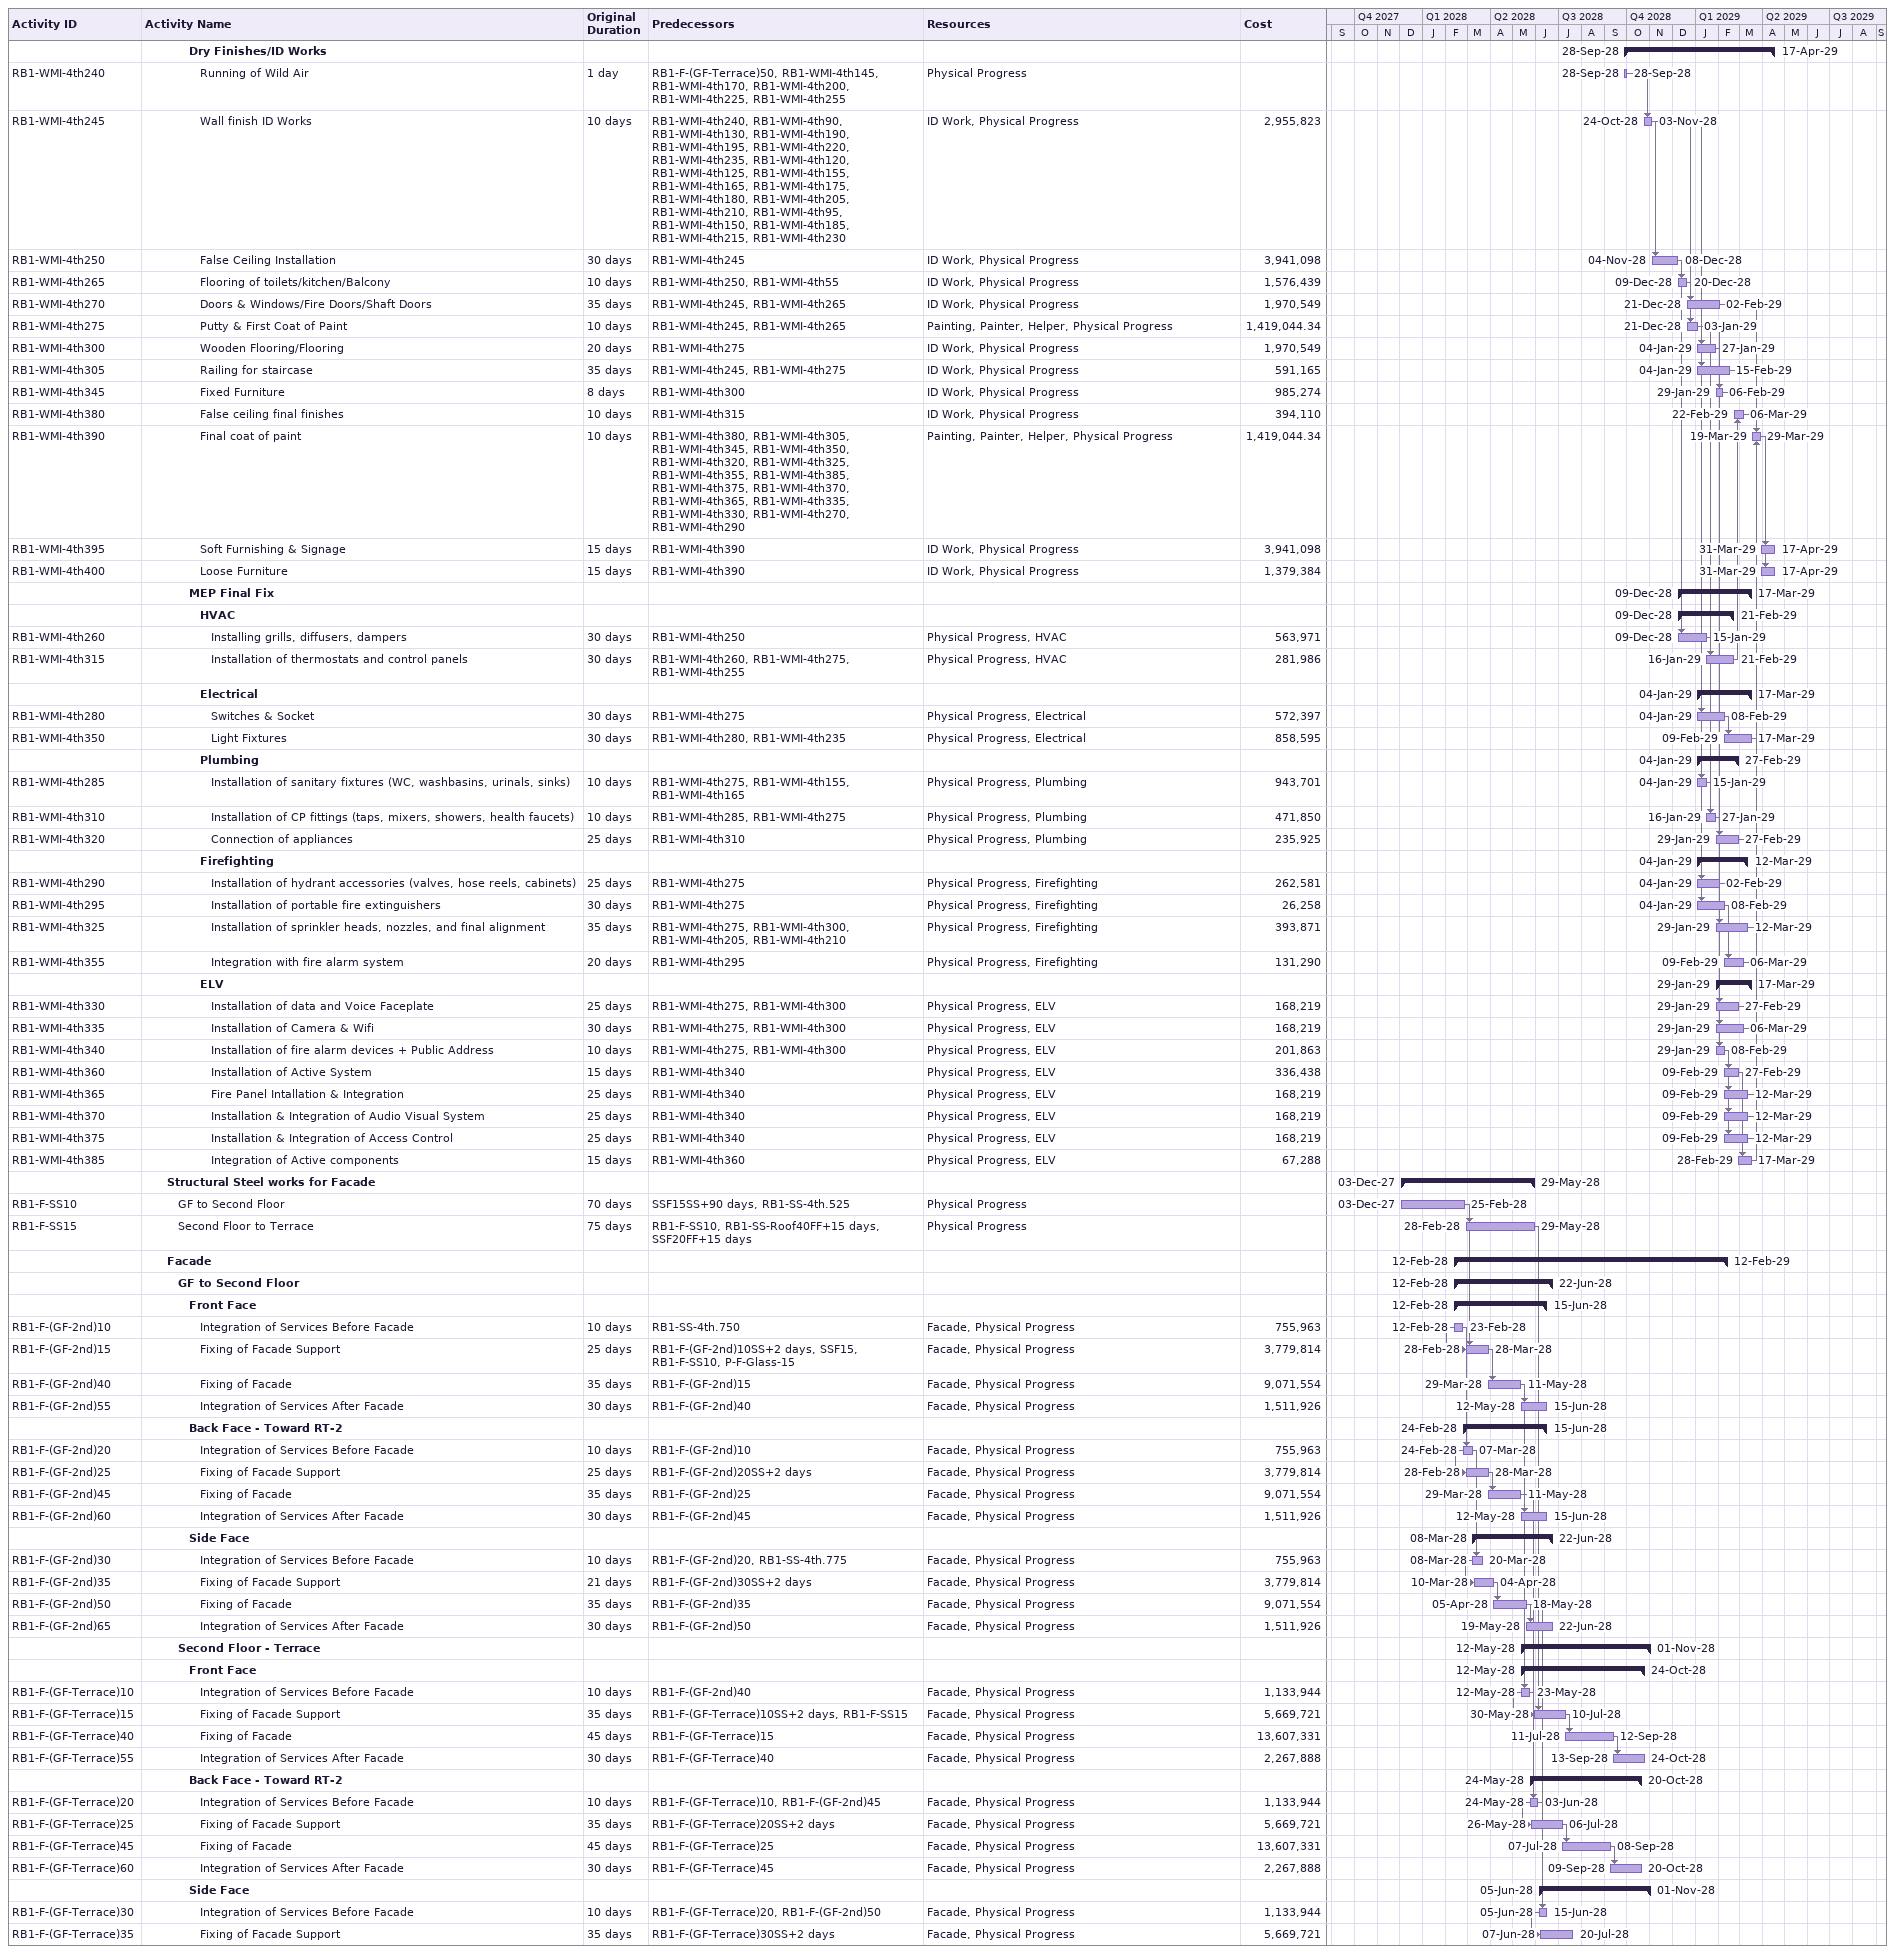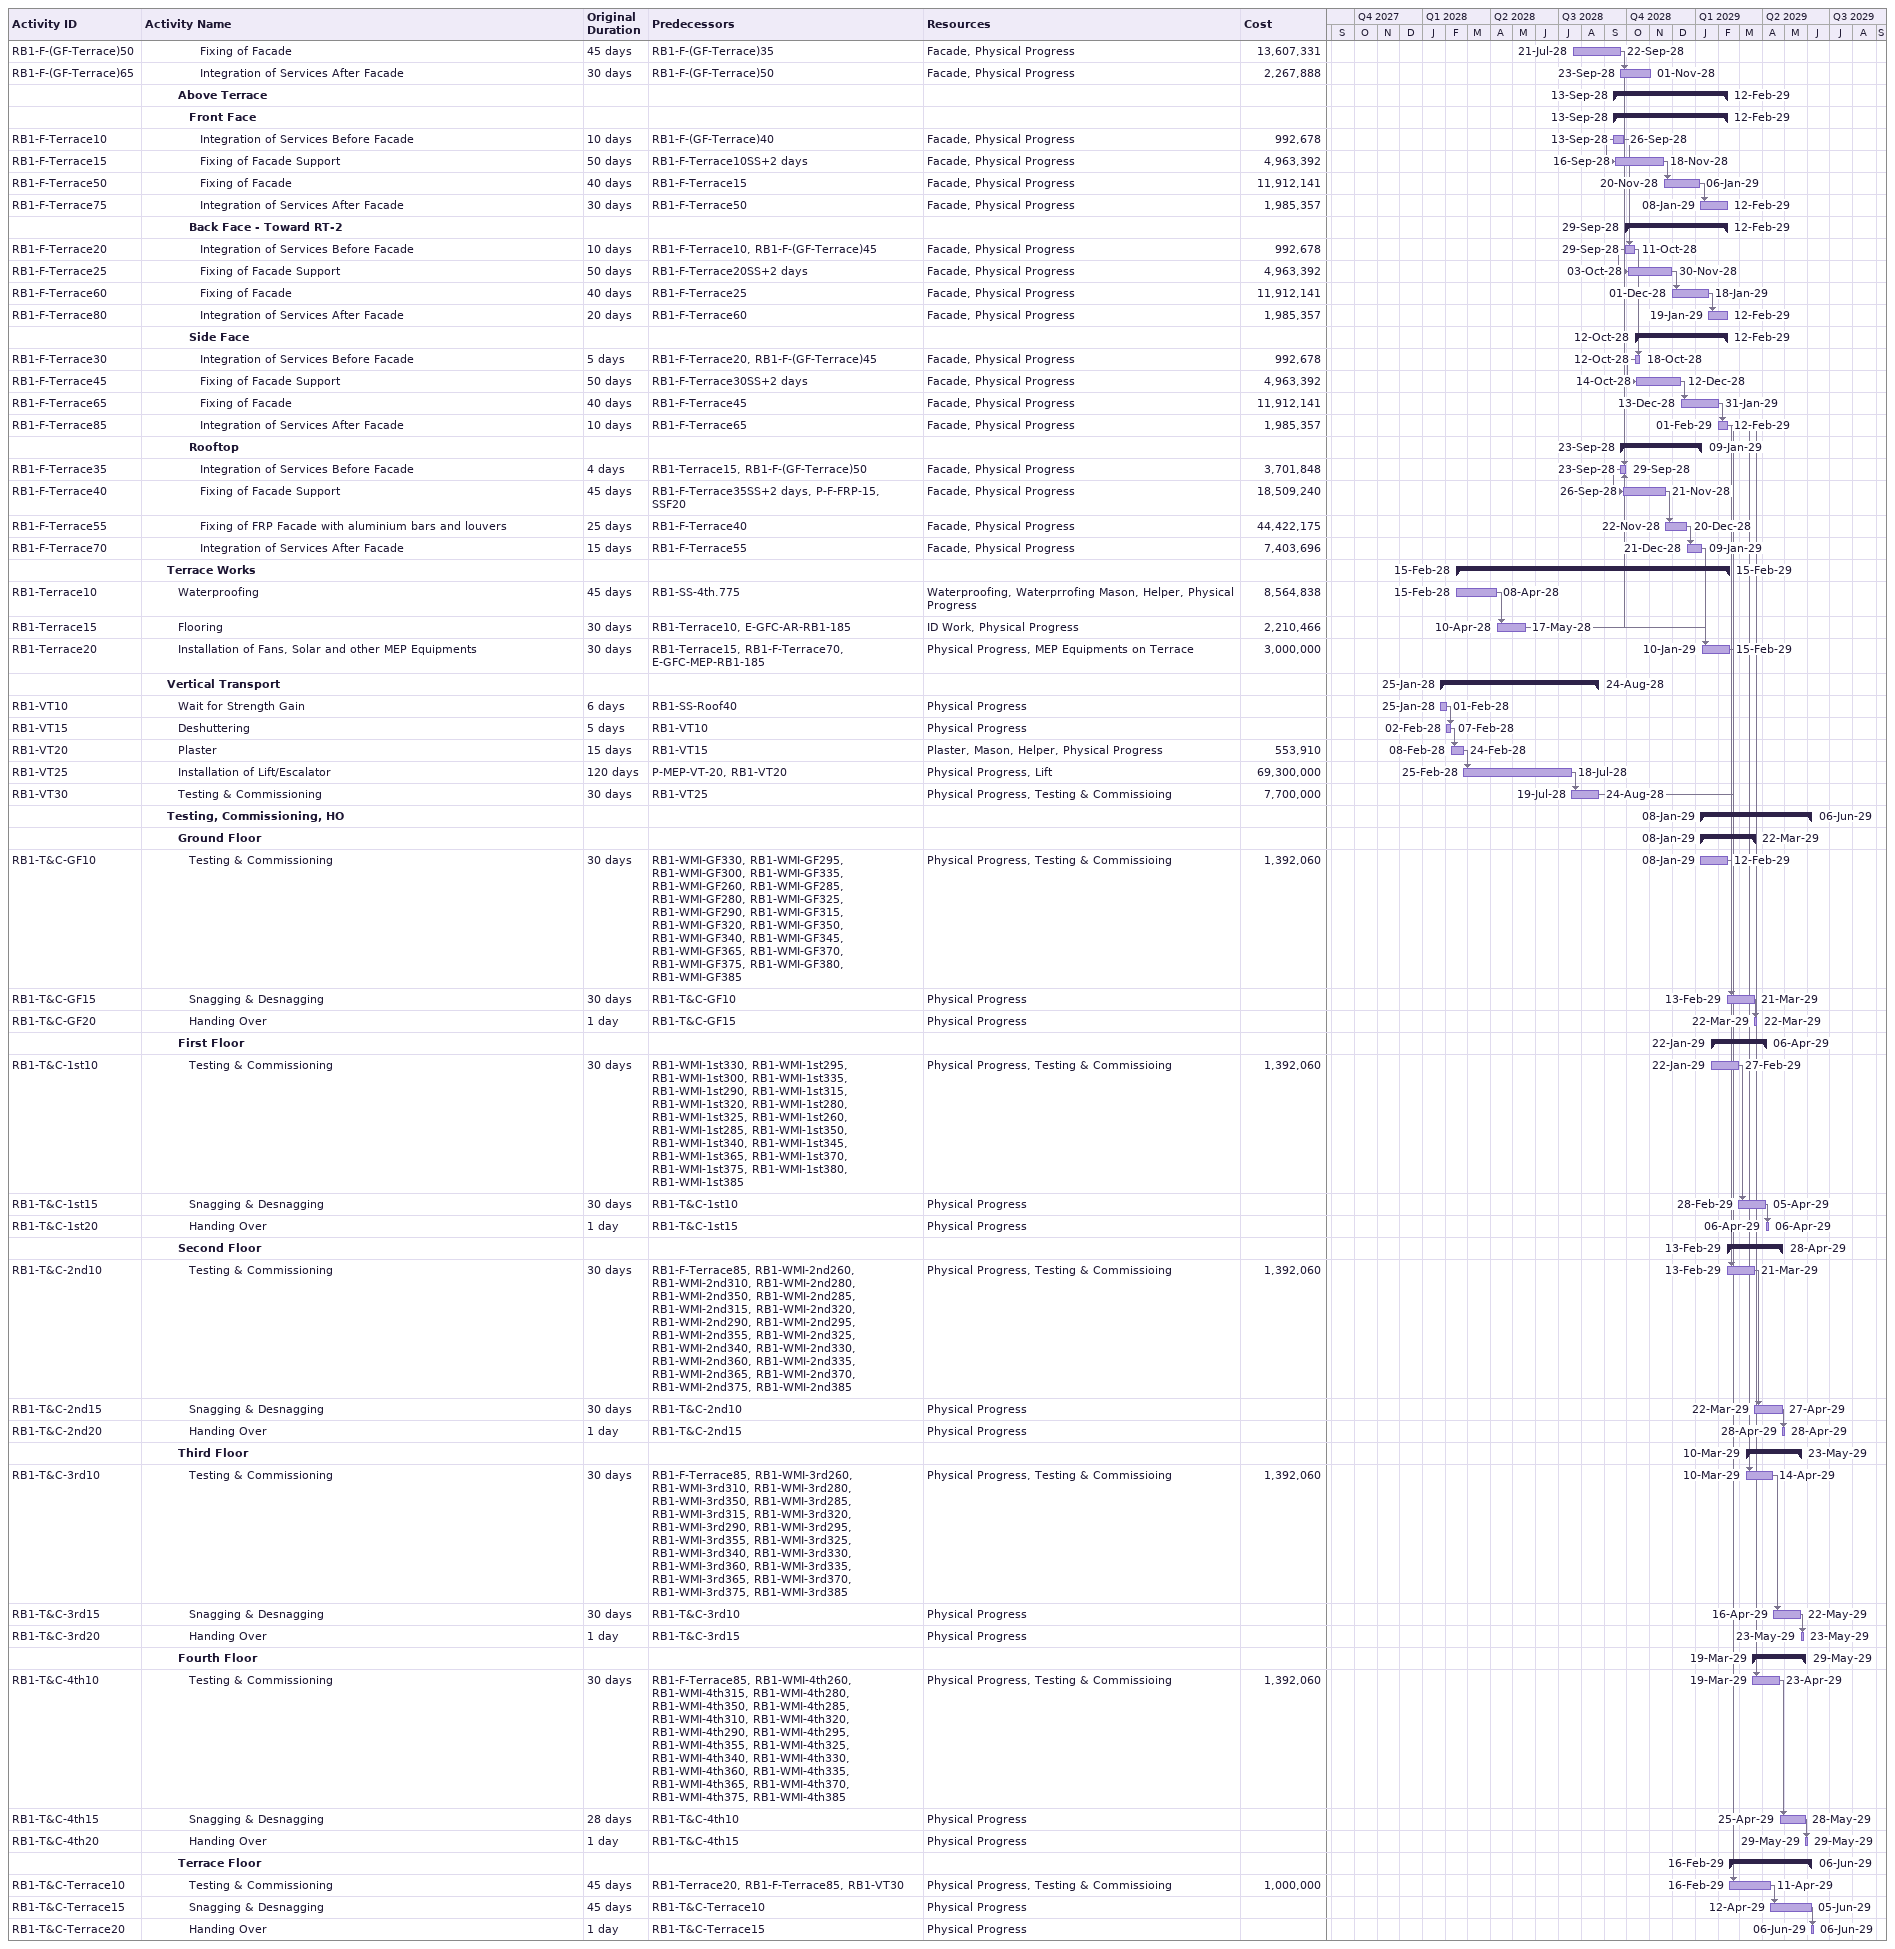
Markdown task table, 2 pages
| ID | Level | Task | Original duration | Start | Finish | Predecessors | Resources | Cost |
|---|---|---|---|---|---|---|---|---|
|  | 5 | **Dry Finishes/ID Works** |  | 2028-09-28 | 2029-04-17 |  |  |  |
| RB1-WMI-4th240 | 6 | Running of Wild Air | 1d | 2028-09-28 | 2028-09-28 | RB1-F-(GF-Terrace)50, RB1-WMI-4th145, RB1-WMI-4th170, RB1-WMI-4th200, RB1-WMI-4th225, RB1-WMI-4th255 | Physical Progress |  |
| RB1-WMI-4th245 | 6 | Wall finish ID Works | 10d | 2028-10-24 | 2028-11-03 | RB1-WMI-4th240, RB1-WMI-4th90, RB1-WMI-4th130, RB1-WMI-4th190, RB1-WMI-4th195, RB1-WMI-4th220, RB1-WMI-4th235, RB1-WMI-4th120, RB1-WMI-4th125, RB1-WMI-4th155, RB1-WMI-4th165, RB1-WMI-4th175, RB1-WMI-4th180, RB1-WMI-4th205, RB1-WMI-4th210, RB1-WMI-4th95, RB1-WMI-4th150, RB1-WMI-4th185, RB1-WMI-4th215, RB1-WMI-4th230 | ID Work, Physical Progress | 2955823 |
| RB1-WMI-4th250 | 6 | False Ceiling Installation | 30d | 2028-11-04 | 2028-12-08 | RB1-WMI-4th245 | ID Work, Physical Progress | 3941098 |
| RB1-WMI-4th265 | 6 | Flooring of toilets/kitchen/Balcony | 10d | 2028-12-09 | 2028-12-20 | RB1-WMI-4th250, RB1-WMI-4th55 | ID Work, Physical Progress | 1576439 |
| RB1-WMI-4th270 | 6 | Doors & Windows/Fire Doors/Shaft Doors | 35d | 2028-12-21 | 2029-02-02 | RB1-WMI-4th245, RB1-WMI-4th265 | ID Work, Physical Progress | 1970549 |
| RB1-WMI-4th275 | 6 | Putty & First Coat of Paint | 10d | 2028-12-21 | 2029-01-03 | RB1-WMI-4th245, RB1-WMI-4th265 | Painting, Painter, Helper, Physical Progress | 1419044.34 |
| RB1-WMI-4th300 | 6 | Wooden Flooring/Flooring | 20d | 2029-01-04 | 2029-01-27 | RB1-WMI-4th275 | ID Work, Physical Progress | 1970549 |
| RB1-WMI-4th305 | 6 | Railing for staircase | 35d | 2029-01-04 | 2029-02-15 | RB1-WMI-4th245, RB1-WMI-4th275 | ID Work, Physical Progress | 591165 |
| RB1-WMI-4th345 | 6 | Fixed Furniture | 8d | 2029-01-29 | 2029-02-06 | RB1-WMI-4th300 | ID Work, Physical Progress | 985274 |
| RB1-WMI-4th380 | 6 | False ceiling final finishes | 10d | 2029-02-22 | 2029-03-06 | RB1-WMI-4th315 | ID Work, Physical Progress | 394110 |
| RB1-WMI-4th390 | 6 | Final coat of paint | 10d | 2029-03-19 | 2029-03-29 | RB1-WMI-4th380, RB1-WMI-4th305, RB1-WMI-4th345, RB1-WMI-4th350, RB1-WMI-4th320, RB1-WMI-4th325, RB1-WMI-4th355, RB1-WMI-4th385, RB1-WMI-4th375, RB1-WMI-4th370, RB1-WMI-4th365, RB1-WMI-4th335, RB1-WMI-4th330, RB1-WMI-4th270, RB1-WMI-4th290 | Painting, Painter, Helper, Physical Progress | 1419044.34 |
| RB1-WMI-4th395 | 6 | Soft Furnishing & Signage | 15d | 2029-03-31 | 2029-04-17 | RB1-WMI-4th390 | ID Work, Physical Progress | 3941098 |
| RB1-WMI-4th400 | 6 | Loose Furniture | 15d | 2029-03-31 | 2029-04-17 | RB1-WMI-4th390 | ID Work, Physical Progress | 1379384 |
|  | 5 | **MEP Final Fix** |  | 2028-12-09 | 2029-03-17 |  |  |  |
|  | 6 | **HVAC** |  | 2028-12-09 | 2029-02-21 |  |  |  |
| RB1-WMI-4th260 | 7 | Installing grills, diffusers, dampers | 30d | 2028-12-09 | 2029-01-15 | RB1-WMI-4th250 | Physical Progress, HVAC | 563971 |
| RB1-WMI-4th315 | 7 | Installation of thermostats and control panels | 30d | 2029-01-16 | 2029-02-21 | RB1-WMI-4th260, RB1-WMI-4th275, RB1-WMI-4th255 | Physical Progress, HVAC | 281986 |
|  | 6 | **Electrical** |  | 2029-01-04 | 2029-03-17 |  |  |  |
| RB1-WMI-4th280 | 7 | Switches & Socket | 30d | 2029-01-04 | 2029-02-08 | RB1-WMI-4th275 | Physical Progress, Electrical | 572397 |
| RB1-WMI-4th350 | 7 | Light Fixtures | 30d | 2029-02-09 | 2029-03-17 | RB1-WMI-4th280, RB1-WMI-4th235 | Physical Progress, Electrical | 858595 |
|  | 6 | **Plumbing** |  | 2029-01-04 | 2029-02-27 |  |  |  |
| RB1-WMI-4th285 | 7 | Installation of sanitary fixtures (WC, washbasins, urinals, sinks) | 10d | 2029-01-04 | 2029-01-15 | RB1-WMI-4th275, RB1-WMI-4th155, RB1-WMI-4th165 | Physical Progress, Plumbing | 943701 |
| RB1-WMI-4th310 | 7 | Installation of CP fittings (taps, mixers, showers, health faucets) | 10d | 2029-01-16 | 2029-01-27 | RB1-WMI-4th285, RB1-WMI-4th275 | Physical Progress, Plumbing | 471850 |
| RB1-WMI-4th320 | 7 | Connection of appliances | 25d | 2029-01-29 | 2029-02-27 | RB1-WMI-4th310 | Physical Progress, Plumbing | 235925 |
|  | 6 | **Firefighting** |  | 2029-01-04 | 2029-03-12 |  |  |  |
| RB1-WMI-4th290 | 7 | Installation of hydrant accessories (valves, hose reels, cabinets) | 25d | 2029-01-04 | 2029-02-02 | RB1-WMI-4th275 | Physical Progress, Firefighting | 262581 |
| RB1-WMI-4th295 | 7 | Installation of portable fire extinguishers | 30d | 2029-01-04 | 2029-02-08 | RB1-WMI-4th275 | Physical Progress, Firefighting | 26258 |
| RB1-WMI-4th325 | 7 | Installation of sprinkler heads, nozzles, and final alignment | 35d | 2029-01-29 | 2029-03-12 | RB1-WMI-4th275, RB1-WMI-4th300, RB1-WMI-4th205, RB1-WMI-4th210 | Physical Progress, Firefighting | 393871 |
| RB1-WMI-4th355 | 7 | Integration with fire alarm system | 20d | 2029-02-09 | 2029-03-06 | RB1-WMI-4th295 | Physical Progress, Firefighting | 131290 |
|  | 6 | **ELV** |  | 2029-01-29 | 2029-03-17 |  |  |  |
| RB1-WMI-4th330 | 7 | Installation of data and Voice Faceplate | 25d | 2029-01-29 | 2029-02-27 | RB1-WMI-4th275, RB1-WMI-4th300 | Physical Progress, ELV | 168219 |
| RB1-WMI-4th335 | 7 | Installation of Camera & Wifi | 30d | 2029-01-29 | 2029-03-06 | RB1-WMI-4th275, RB1-WMI-4th300 | Physical Progress, ELV | 168219 |
| RB1-WMI-4th340 | 7 | Installation of fire alarm devices + Public Address | 10d | 2029-01-29 | 2029-02-08 | RB1-WMI-4th275, RB1-WMI-4th300 | Physical Progress, ELV | 201863 |
| RB1-WMI-4th360 | 7 | Installation of Active System | 15d | 2029-02-09 | 2029-02-27 | RB1-WMI-4th340 | Physical Progress, ELV | 336438 |
| RB1-WMI-4th365 | 7 | Fire Panel Intallation & Integration | 25d | 2029-02-09 | 2029-03-12 | RB1-WMI-4th340 | Physical Progress, ELV | 168219 |
| RB1-WMI-4th370 | 7 | Installation & Integration of Audio Visual System | 25d | 2029-02-09 | 2029-03-12 | RB1-WMI-4th340 | Physical Progress, ELV | 168219 |
| RB1-WMI-4th375 | 7 | Installation & Integration of Access Control | 25d | 2029-02-09 | 2029-03-12 | RB1-WMI-4th340 | Physical Progress, ELV | 168219 |
| RB1-WMI-4th385 | 7 | Integration of Active components | 15d | 2029-02-28 | 2029-03-17 | RB1-WMI-4th360 | Physical Progress, ELV | 67288 |
|  | 3 | **Structural Steel works for Facade** |  | 2027-12-03 | 2028-05-29 |  |  |  |
| RB1-F-SS10 | 4 | GF to Second Floor | 70d | 2027-12-03 | 2028-02-25 | SSF15SS+90d, RB1-SS-4th.525 | Physical Progress |  |
| RB1-F-SS15 | 4 | Second Floor to Terrace | 75d | 2028-02-28 | 2028-05-29 | RB1-F-SS10, RB1-SS-Roof40FF+15d, SSF20FF+15d | Physical Progress |  |
|  | 3 | **Facade** |  | 2028-02-12 | 2029-02-12 |  |  |  |
|  | 4 | **GF to Second Floor** |  | 2028-02-12 | 2028-06-22 |  |  |  |
|  | 5 | **Front Face** |  | 2028-02-12 | 2028-06-15 |  |  |  |
| RB1-F-(GF-2nd)10 | 6 | Integration of Services Before Facade | 10d | 2028-02-12 | 2028-02-23 | RB1-SS-4th.750 | Facade, Physical Progress | 755963 |
| RB1-F-(GF-2nd)15 | 6 | Fixing of Facade Support | 25d | 2028-02-28 | 2028-03-28 | RB1-F-(GF-2nd)10SS+2d, SSF15, RB1-F-SS10, P-F-Glass-15 | Facade, Physical Progress | 3779814 |
| RB1-F-(GF-2nd)40 | 6 | Fixing of Facade | 35d | 2028-03-29 | 2028-05-11 | RB1-F-(GF-2nd)15 | Facade, Physical Progress | 9071554 |
| RB1-F-(GF-2nd)55 | 6 | Integration of Services After Facade | 30d | 2028-05-12 | 2028-06-15 | RB1-F-(GF-2nd)40 | Facade, Physical Progress | 1511926 |
|  | 5 | **Back Face - Toward RT-2** |  | 2028-02-24 | 2028-06-15 |  |  |  |
| RB1-F-(GF-2nd)20 | 6 | Integration of Services Before Facade | 10d | 2028-02-24 | 2028-03-07 | RB1-F-(GF-2nd)10 | Facade, Physical Progress | 755963 |
| RB1-F-(GF-2nd)25 | 6 | Fixing of Facade Support | 25d | 2028-02-28 | 2028-03-28 | RB1-F-(GF-2nd)20SS+2d | Facade, Physical Progress | 3779814 |
| RB1-F-(GF-2nd)45 | 6 | Fixing of Facade | 35d | 2028-03-29 | 2028-05-11 | RB1-F-(GF-2nd)25 | Facade, Physical Progress | 9071554 |
| RB1-F-(GF-2nd)60 | 6 | Integration of Services After Facade | 30d | 2028-05-12 | 2028-06-15 | RB1-F-(GF-2nd)45 | Facade, Physical Progress | 1511926 |
|  | 5 | **Side Face** |  | 2028-03-08 | 2028-06-22 |  |  |  |
| RB1-F-(GF-2nd)30 | 6 | Integration of Services Before Facade | 10d | 2028-03-08 | 2028-03-20 | RB1-F-(GF-2nd)20, RB1-SS-4th.775 | Facade, Physical Progress | 755963 |
| RB1-F-(GF-2nd)35 | 6 | Fixing of Facade Support | 21d | 2028-03-10 | 2028-04-04 | RB1-F-(GF-2nd)30SS+2d | Facade, Physical Progress | 3779814 |
| RB1-F-(GF-2nd)50 | 6 | Fixing of Facade | 35d | 2028-04-05 | 2028-05-18 | RB1-F-(GF-2nd)35 | Facade, Physical Progress | 9071554 |
| RB1-F-(GF-2nd)65 | 6 | Integration of Services After Facade | 30d | 2028-05-19 | 2028-06-22 | RB1-F-(GF-2nd)50 | Facade, Physical Progress | 1511926 |
|  | 4 | **Second Floor - Terrace** |  | 2028-05-12 | 2028-11-01 |  |  |  |
|  | 5 | **Front Face** |  | 2028-05-12 | 2028-10-24 |  |  |  |
| RB1-F-(GF-Terrace)10 | 6 | Integration of Services Before Facade | 10d | 2028-05-12 | 2028-05-23 | RB1-F-(GF-2nd)40 | Facade, Physical Progress | 1133944 |
| RB1-F-(GF-Terrace)15 | 6 | Fixing of Facade Support | 35d | 2028-05-30 | 2028-07-10 | RB1-F-(GF-Terrace)10SS+2d, RB1-F-SS15 | Facade, Physical Progress | 5669721 |
| RB1-F-(GF-Terrace)40 | 6 | Fixing of Facade | 45d | 2028-07-11 | 2028-09-12 | RB1-F-(GF-Terrace)15 | Facade, Physical Progress | 13607331 |
| RB1-F-(GF-Terrace)55 | 6 | Integration of Services After Facade | 30d | 2028-09-13 | 2028-10-24 | RB1-F-(GF-Terrace)40 | Facade, Physical Progress | 2267888 |
|  | 5 | **Back Face - Toward RT-2** |  | 2028-05-24 | 2028-10-20 |  |  |  |
| RB1-F-(GF-Terrace)20 | 6 | Integration of Services Before Facade | 10d | 2028-05-24 | 2028-06-03 | RB1-F-(GF-Terrace)10, RB1-F-(GF-2nd)45 | Facade, Physical Progress | 1133944 |
| RB1-F-(GF-Terrace)25 | 6 | Fixing of Facade Support | 35d | 2028-05-26 | 2028-07-06 | RB1-F-(GF-Terrace)20SS+2d | Facade, Physical Progress | 5669721 |
| RB1-F-(GF-Terrace)45 | 6 | Fixing of Facade | 45d | 2028-07-07 | 2028-09-08 | RB1-F-(GF-Terrace)25 | Facade, Physical Progress | 13607331 |
| RB1-F-(GF-Terrace)60 | 6 | Integration of Services After Facade | 30d | 2028-09-09 | 2028-10-20 | RB1-F-(GF-Terrace)45 | Facade, Physical Progress | 2267888 |
|  | 5 | **Side Face** |  | 2028-06-05 | 2028-11-01 |  |  |  |
| RB1-F-(GF-Terrace)30 | 6 | Integration of Services Before Facade | 10d | 2028-06-05 | 2028-06-15 | RB1-F-(GF-Terrace)20, RB1-F-(GF-2nd)50 | Facade, Physical Progress | 1133944 |
| RB1-F-(GF-Terrace)35 | 6 | Fixing of Facade Support | 35d | 2028-06-07 | 2028-07-20 | RB1-F-(GF-Terrace)30SS+2d | Facade, Physical Progress | 5669721 |
| RB1-F-(GF-Terrace)50 | 6 | Fixing of Facade | 45d | 2028-07-21 | 2028-09-22 | RB1-F-(GF-Terrace)35 | Facade, Physical Progress | 13607331 |
| RB1-F-(GF-Terrace)65 | 6 | Integration of Services After Facade | 30d | 2028-09-23 | 2028-11-01 | RB1-F-(GF-Terrace)50 | Facade, Physical Progress | 2267888 |
|  | 4 | **Above Terrace** |  | 2028-09-13 | 2029-02-12 |  |  |  |
|  | 5 | **Front Face** |  | 2028-09-13 | 2029-02-12 |  |  |  |
| RB1-F-Terrace10 | 6 | Integration of Services Before Facade | 10d | 2028-09-13 | 2028-09-26 | RB1-F-(GF-Terrace)40 | Facade, Physical Progress | 992678 |
| RB1-F-Terrace15 | 6 | Fixing of Facade Support | 50d | 2028-09-16 | 2028-11-18 | RB1-F-Terrace10SS+2d | Facade, Physical Progress | 4963392 |
| RB1-F-Terrace50 | 6 | Fixing of Facade | 40d | 2028-11-20 | 2029-01-06 | RB1-F-Terrace15 | Facade, Physical Progress | 11912141 |
| RB1-F-Terrace75 | 6 | Integration of Services After Facade | 30d | 2029-01-08 | 2029-02-12 | RB1-F-Terrace50 | Facade, Physical Progress | 1985357 |
|  | 5 | **Back Face - Toward RT-2** |  | 2028-09-29 | 2029-02-12 |  |  |  |
| RB1-F-Terrace20 | 6 | Integration of Services Before Facade | 10d | 2028-09-29 | 2028-10-11 | RB1-F-Terrace10, RB1-F-(GF-Terrace)45 | Facade, Physical Progress | 992678 |
| RB1-F-Terrace25 | 6 | Fixing of Facade Support | 50d | 2028-10-03 | 2028-11-30 | RB1-F-Terrace20SS+2d | Facade, Physical Progress | 4963392 |
| RB1-F-Terrace60 | 6 | Fixing of Facade | 40d | 2028-12-01 | 2029-01-18 | RB1-F-Terrace25 | Facade, Physical Progress | 11912141 |
| RB1-F-Terrace80 | 6 | Integration of Services After Facade | 20d | 2029-01-19 | 2029-02-12 | RB1-F-Terrace60 | Facade, Physical Progress | 1985357 |
|  | 5 | **Side Face** |  | 2028-10-12 | 2029-02-12 |  |  |  |
| RB1-F-Terrace30 | 6 | Integration of Services Before Facade | 5d | 2028-10-12 | 2028-10-18 | RB1-F-Terrace20, RB1-F-(GF-Terrace)45 | Facade, Physical Progress | 992678 |
| RB1-F-Terrace45 | 6 | Fixing of Facade Support | 50d | 2028-10-14 | 2028-12-12 | RB1-F-Terrace30SS+2d | Facade, Physical Progress | 4963392 |
| RB1-F-Terrace65 | 6 | Fixing of Facade | 40d | 2028-12-13 | 2029-01-31 | RB1-F-Terrace45 | Facade, Physical Progress | 11912141 |
| RB1-F-Terrace85 | 6 | Integration of Services After Facade | 10d | 2029-02-01 | 2029-02-12 | RB1-F-Terrace65 | Facade, Physical Progress | 1985357 |
|  | 5 | **Rooftop** |  | 2028-09-23 | 2029-01-09 |  |  |  |
| RB1-F-Terrace35 | 6 | Integration of Services Before Facade | 4d | 2028-09-23 | 2028-09-29 | RB1-Terrace15, RB1-F-(GF-Terrace)50 | Facade, Physical Progress | 3701848 |
| RB1-F-Terrace40 | 6 | Fixing of Facade Support | 45d | 2028-09-26 | 2028-11-21 | RB1-F-Terrace35SS+2d, P-F-FRP-15, SSF20 | Facade, Physical Progress | 18509240 |
| RB1-F-Terrace55 | 6 | Fixing of FRP Facade with aluminium bars and louvers | 25d | 2028-11-22 | 2028-12-20 | RB1-F-Terrace40 | Facade, Physical Progress | 44422175 |
| RB1-F-Terrace70 | 6 | Integration of Services After Facade | 15d | 2028-12-21 | 2029-01-09 | RB1-F-Terrace55 | Facade, Physical Progress | 7403696 |
|  | 3 | **Terrace Works** |  | 2028-02-15 | 2029-02-15 |  |  |  |
| RB1-Terrace10 | 4 | Waterproofing | 45d | 2028-02-15 | 2028-04-08 | RB1-SS-4th.775 | Waterproofing, Waterprrofing Mason, Helper, Physical Progress | 8564838 |
| RB1-Terrace15 | 4 | Flooring | 30d | 2028-04-10 | 2028-05-17 | RB1-Terrace10, E-GFC-AR-RB1-185 | ID Work, Physical Progress | 2210466 |
| RB1-Terrace20 | 4 | Installation of Fans, Solar and other MEP Equipments | 30d | 2029-01-10 | 2029-02-15 | RB1-Terrace15, RB1-F-Terrace70, E-GFC-MEP-RB1-185 | Physical Progress, MEP Equipments on Terrace | 3000000 |
|  | 3 | **Vertical Transport** |  | 2028-01-25 | 2028-08-24 |  |  |  |
| RB1-VT10 | 4 | Wait for Strength Gain | 6d | 2028-01-25 | 2028-02-01 | RB1-SS-Roof40 | Physical Progress |  |
| RB1-VT15 | 4 | Deshuttering | 5d | 2028-02-02 | 2028-02-07 | RB1-VT10 | Physical Progress |  |
| RB1-VT20 | 4 | Plaster | 15d | 2028-02-08 | 2028-02-24 | RB1-VT15 | Plaster, Mason, Helper, Physical Progress | 553910 |
| RB1-VT25 | 4 | Installation of Lift/Escalator | 120d | 2028-02-25 | 2028-07-18 | P-MEP-VT-20, RB1-VT20 | Physical Progress, Lift | 69300000 |
| RB1-VT30 | 4 | Testing & Commissioning | 30d | 2028-07-19 | 2028-08-24 | RB1-VT25 | Physical Progress, Testing & Commissioing | 7700000 |
|  | 3 | **Testing, Commissioning, HO** |  | 2029-01-08 | 2029-06-06 |  |  |  |
|  | 4 | **Ground Floor** |  | 2029-01-08 | 2029-03-22 |  |  |  |
| RB1-T&C-GF10 | 5 | Testing & Commissioning | 30d | 2029-01-08 | 2029-02-12 | RB1-WMI-GF330, RB1-WMI-GF295, RB1-WMI-GF300, RB1-WMI-GF335, RB1-WMI-GF260, RB1-WMI-GF285, RB1-WMI-GF280, RB1-WMI-GF325, RB1-WMI-GF290, RB1-WMI-GF315, RB1-WMI-GF320, RB1-WMI-GF350, RB1-WMI-GF340, RB1-WMI-GF345, RB1-WMI-GF365, RB1-WMI-GF370, RB1-WMI-GF375, RB1-WMI-GF380, RB1-WMI-GF385 | Physical Progress, Testing & Commissioing | 1392060 |
| RB1-T&C-GF15 | 5 | Snagging & Desnagging | 30d | 2029-02-13 | 2029-03-21 | RB1-T&C-GF10 | Physical Progress |  |
| RB1-T&C-GF20 | 5 | Handing Over | 1d | 2029-03-22 | 2029-03-22 | RB1-T&C-GF15 | Physical Progress |  |
|  | 4 | **First Floor** |  | 2029-01-22 | 2029-04-06 |  |  |  |
| RB1-T&C-1st10 | 5 | Testing & Commissioning | 30d | 2029-01-22 | 2029-02-27 | RB1-WMI-1st330, RB1-WMI-1st295, RB1-WMI-1st300, RB1-WMI-1st335, RB1-WMI-1st290, RB1-WMI-1st315, RB1-WMI-1st320, RB1-WMI-1st280, RB1-WMI-1st325, RB1-WMI-1st260, RB1-WMI-1st285, RB1-WMI-1st350, RB1-WMI-1st340, RB1-WMI-1st345, RB1-WMI-1st365, RB1-WMI-1st370, RB1-WMI-1st375, RB1-WMI-1st380, RB1-WMI-1st385 | Physical Progress, Testing & Commissioing | 1392060 |
| RB1-T&C-1st15 | 5 | Snagging & Desnagging | 30d | 2029-02-28 | 2029-04-05 | RB1-T&C-1st10 | Physical Progress |  |
| RB1-T&C-1st20 | 5 | Handing Over | 1d | 2029-04-06 | 2029-04-06 | RB1-T&C-1st15 | Physical Progress |  |
|  | 4 | **Second Floor** |  | 2029-02-13 | 2029-04-28 |  |  |  |
| RB1-T&C-2nd10 | 5 | Testing & Commissioning | 30d | 2029-02-13 | 2029-03-21 | RB1-F-Terrace85, RB1-WMI-2nd260, RB1-WMI-2nd310, RB1-WMI-2nd280, RB1-WMI-2nd350, RB1-WMI-2nd285, RB1-WMI-2nd315, RB1-WMI-2nd320, RB1-WMI-2nd290, RB1-WMI-2nd295, RB1-WMI-2nd355, RB1-WMI-2nd325, RB1-WMI-2nd340, RB1-WMI-2nd330, RB1-WMI-2nd360, RB1-WMI-2nd335, RB1-WMI-2nd365, RB1-WMI-2nd370, RB1-WMI-2nd375, RB1-WMI-2nd385 | Physical Progress, Testing & Commissioing | 1392060 |
| RB1-T&C-2nd15 | 5 | Snagging & Desnagging | 30d | 2029-03-22 | 2029-04-27 | RB1-T&C-2nd10 | Physical Progress |  |
| RB1-T&C-2nd20 | 5 | Handing Over | 1d | 2029-04-28 | 2029-04-28 | RB1-T&C-2nd15 | Physical Progress |  |
|  | 4 | **Third Floor** |  | 2029-03-10 | 2029-05-23 |  |  |  |
| RB1-T&C-3rd10 | 5 | Testing & Commissioning | 30d | 2029-03-10 | 2029-04-14 | RB1-F-Terrace85, RB1-WMI-3rd260, RB1-WMI-3rd310, RB1-WMI-3rd280, RB1-WMI-3rd350, RB1-WMI-3rd285, RB1-WMI-3rd315, RB1-WMI-3rd320, RB1-WMI-3rd290, RB1-WMI-3rd295, RB1-WMI-3rd355, RB1-WMI-3rd325, RB1-WMI-3rd340, RB1-WMI-3rd330, RB1-WMI-3rd360, RB1-WMI-3rd335, RB1-WMI-3rd365, RB1-WMI-3rd370, RB1-WMI-3rd375, RB1-WMI-3rd385 | Physical Progress, Testing & Commissioing | 1392060 |
| RB1-T&C-3rd15 | 5 | Snagging & Desnagging | 30d | 2029-04-16 | 2029-05-22 | RB1-T&C-3rd10 | Physical Progress |  |
| RB1-T&C-3rd20 | 5 | Handing Over | 1d | 2029-05-23 | 2029-05-23 | RB1-T&C-3rd15 | Physical Progress |  |
|  | 4 | **Fourth Floor** |  | 2029-03-19 | 2029-05-29 |  |  |  |
| RB1-T&C-4th10 | 5 | Testing & Commissioning | 30d | 2029-03-19 | 2029-04-23 | RB1-F-Terrace85, RB1-WMI-4th260, RB1-WMI-4th315, RB1-WMI-4th280, RB1-WMI-4th350, RB1-WMI-4th285, RB1-WMI-4th310, RB1-WMI-4th320, RB1-WMI-4th290, RB1-WMI-4th295, RB1-WMI-4th355, RB1-WMI-4th325, RB1-WMI-4th340, RB1-WMI-4th330, RB1-WMI-4th360, RB1-WMI-4th335, RB1-WMI-4th365, RB1-WMI-4th370, RB1-WMI-4th375, RB1-WMI-4th385 | Physical Progress, Testing & Commissioing | 1392060 |
| RB1-T&C-4th15 | 5 | Snagging & Desnagging | 28d | 2029-04-25 | 2029-05-28 | RB1-T&C-4th10 | Physical Progress |  |
| RB1-T&C-4th20 | 5 | Handing Over | 1d | 2029-05-29 | 2029-05-29 | RB1-T&C-4th15 | Physical Progress |  |
|  | 4 | **Terrace Floor** |  | 2029-02-16 | 2029-06-06 |  |  |  |
| RB1-T&C-Terrace10 | 5 | Testing & Commissioning | 45d | 2029-02-16 | 2029-04-11 | RB1-Terrace20, RB1-F-Terrace85, RB1-VT30 | Physical Progress, Testing & Commissioing | 1000000 |
| RB1-T&C-Terrace15 | 5 | Snagging & Desnagging | 45d | 2029-04-12 | 2029-06-05 | RB1-T&C-Terrace10 | Physical Progress |  |
| RB1-T&C-Terrace20 | 5 | Handing Over | 1d | 2029-06-06 | 2029-06-06 | RB1-T&C-Terrace15 | Physical Progress |  |
